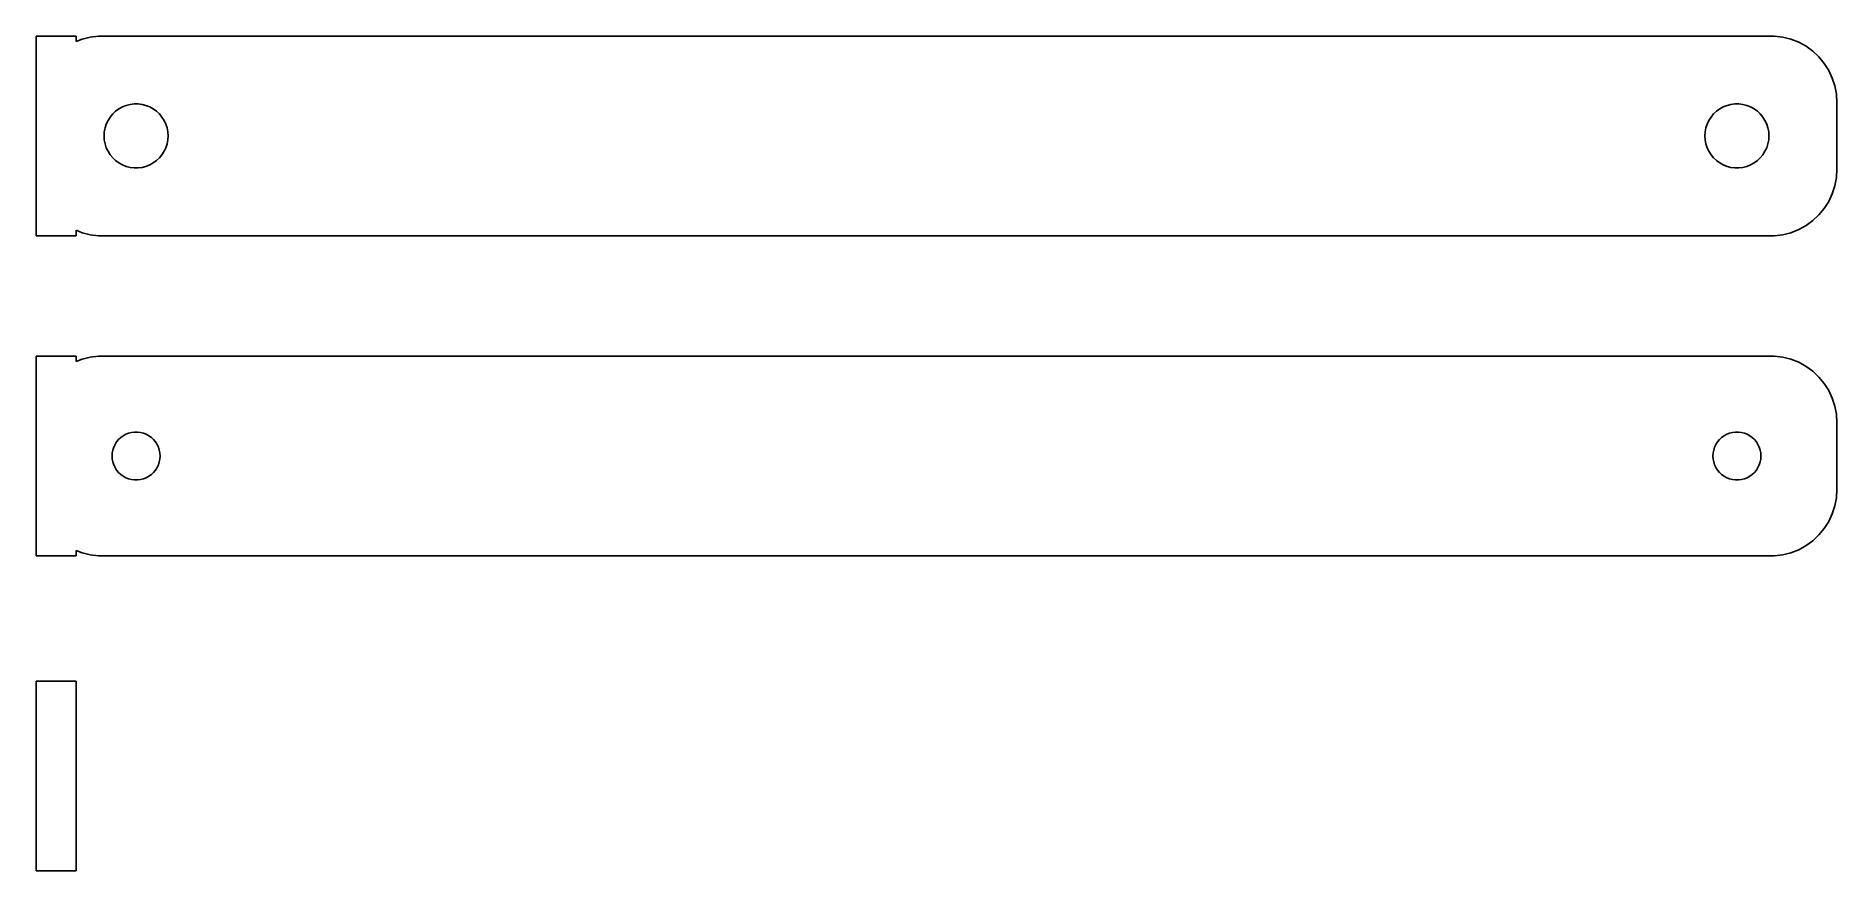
# Model space of a CAD drawing. Header units: metres. Extents: x -68 to 68, y -7 to 55.
import ezdxf

# ---------------------------------------------------------------- set-up
doc = ezdxf.new("R2010")
doc.units = ezdxf.units.M

msp = doc.modelspace()

# ---------------------------------------------------------------- linework, layer by layer
for p, q in [((-64.5, 55.4901), (-67.5, 55.4901)), ((-67.5, 55.4901), (-67.5, 40.5099)), ((-64.5, 55.0752), (-64.5, 55.4901)), ((-63.4369, 55.4114), (-64.0451, 55.2553)), ((-62.8139, 55.4901), (-63.4369, 55.4114)), ((62.8139, 55.4901), (-62.8139, 55.4901)), ((63.4369, 55.4114), (62.8139, 55.4901)), ((64.0451, 55.2553), (63.4369, 55.4114)), ((-64.0451, 55.2553), (-64.5, 55.0752)), ((64.6289, 55.0241), (64.0451, 55.2553)), ((65.1791, 54.7216), (64.6289, 55.0241)), ((65.6871, 54.3526), (65.1791, 54.7216)), ((66.1448, 53.9227), (65.6871, 54.3526)), ((66.5451, 53.4389), (66.1448, 53.9227)), ((66.8815, 52.9088), (66.5451, 53.4389)), ((67.1489, 52.3406), (66.8815, 52.9088)), ((67.3429, 51.7434), (67.1489, 52.3406)), ((67.4606, 51.1267), (67.3429, 51.7434)), ((-61.5298, 49.8492), (-61.286, 50.0264)), ((-61.286, 50.0264), (-61.0219, 50.1716)), ((-61.0219, 50.1716), (-60.7416, 50.2825)), ((-60.7416, 50.2825), (-60.4497, 50.3575)), ((-60.4497, 50.3575), (-60.1507, 50.3953)), ((-60.1507, 50.3953), (-59.8493, 50.3953)), ((-59.8493, 50.3953), (-59.5503, 50.3575)), ((-59.5503, 50.3575), (-59.2584, 50.2825)), ((-59.2584, 50.2825), (-58.9781, 50.1716)), ((-58.9781, 50.1716), (-58.714, 50.0264)), ((-58.714, 50.0264), (-58.4702, 49.8492)), ((58.4702, 49.8492), (58.714, 50.0264)), ((58.714, 50.0264), (58.9781, 50.1716)), ((58.9781, 50.1716), (59.2584, 50.2825)), ((59.2584, 50.2825), (59.5503, 50.3575)), ((59.5503, 50.3575), (59.8493, 50.3953)), ((59.8493, 50.3953), (60.1507, 50.3953)), ((60.1507, 50.3953), (60.4497, 50.3575)), ((60.4497, 50.3575), (60.7416, 50.2825)), ((60.7416, 50.2825), (61.0219, 50.1716)), ((61.0219, 50.1716), (61.286, 50.0264)), ((61.286, 50.0264), (61.5298, 49.8492)), ((67.5, 50.5), (67.4606, 51.1267)), ((67.5, 45.5), (67.5, 50.5)), ((-62.3246, 48.5968), (-62.2315, 48.8835)), ((-62.2315, 48.8835), (-62.1031, 49.1562)), ((-62.1031, 49.1562), (-61.9416, 49.4107)), ((-61.9416, 49.4107), (-61.7495, 49.6429)), ((-61.7495, 49.6429), (-61.5298, 49.8492)), ((-58.4702, 49.8492), (-58.2505, 49.6429)), ((-58.2505, 49.6429), (-58.0583, 49.4107)), ((-58.0583, 49.4107), (-57.8969, 49.1562)), ((-57.8969, 49.1562), (-57.7685, 48.8835)), ((-57.7685, 48.8835), (-57.6754, 48.5968)), ((57.6754, 48.5968), (57.7685, 48.8835)), ((57.7685, 48.8835), (57.8969, 49.1562)), ((57.8969, 49.1562), (58.0583, 49.4107)), ((58.0583, 49.4107), (58.2505, 49.6429)), ((58.2505, 49.6429), (58.4702, 49.8492)), ((61.5298, 49.8492), (61.7495, 49.6429)), ((61.7495, 49.6429), (61.9416, 49.4107)), ((61.9416, 49.4107), (62.1031, 49.1562)), ((62.1031, 49.1562), (62.2315, 48.8835)), ((62.2315, 48.8835), (62.3246, 48.5968)), ((-62.4, 48), (-62.3811, 48.3008)), ((-62.3811, 47.6992), (-62.4, 48)), ((-62.3811, 48.3008), (-62.3246, 48.5968)), ((-62.3246, 47.4032), (-62.3811, 47.6992)), ((-62.2315, 47.1165), (-62.3246, 47.4032)), ((-57.6754, 47.4032), (-57.7685, 47.1165)), ((-57.6754, 48.5968), (-57.6189, 48.3008)), ((-57.6189, 47.6992), (-57.6754, 47.4032)), ((-57.6189, 48.3008), (-57.6, 48)), ((-57.6, 48), (-57.6189, 47.6992)), ((57.6, 48), (57.6189, 48.3008)), ((57.6189, 47.6992), (57.6, 48)), ((57.6189, 48.3008), (57.6754, 48.5968)), ((57.6754, 47.4032), (57.6189, 47.6992)), ((57.7685, 47.1165), (57.6754, 47.4032)), ((62.3246, 47.4032), (62.2315, 47.1165)), ((62.3246, 48.5968), (62.3811, 48.3008)), ((62.3811, 47.6992), (62.3246, 47.4032)), ((62.3811, 48.3008), (62.4, 48)), ((62.4, 48), (62.3811, 47.6992)), ((-62.1031, 46.8438), (-62.2315, 47.1165)), ((-61.9416, 46.5893), (-62.1031, 46.8438)), ((-61.7495, 46.3571), (-61.9416, 46.5893)), ((-61.5298, 46.1508), (-61.7495, 46.3571)), ((-61.286, 45.9736), (-61.5298, 46.1508)), ((-61.0219, 45.8284), (-61.286, 45.9736)), ((-58.714, 45.9736), (-58.9781, 45.8284)), ((-58.4702, 46.1508), (-58.714, 45.9736)), ((-58.2505, 46.3571), (-58.4702, 46.1508)), ((-58.0583, 46.5893), (-58.2505, 46.3571)), ((-57.8969, 46.8438), (-58.0583, 46.5893)), ((-57.7685, 47.1165), (-57.8969, 46.8438)), ((57.8969, 46.8438), (57.7685, 47.1165)), ((58.0583, 46.5893), (57.8969, 46.8438)), ((58.2505, 46.3571), (58.0583, 46.5893)), ((58.4702, 46.1508), (58.2505, 46.3571)), ((58.714, 45.9736), (58.4702, 46.1508)), ((58.9781, 45.8284), (58.714, 45.9736)), ((61.286, 45.9736), (61.0219, 45.8284)), ((61.5298, 46.1508), (61.286, 45.9736)), ((61.7495, 46.3571), (61.5298, 46.1508)), ((61.9416, 46.5893), (61.7495, 46.3571)), ((62.1031, 46.8438), (61.9416, 46.5893)), ((62.2315, 47.1165), (62.1031, 46.8438)), ((-60.7416, 45.7175), (-61.0219, 45.8284)), ((-60.4497, 45.6425), (-60.7416, 45.7175)), ((-60.1507, 45.6047), (-60.4497, 45.6425)), ((-59.8493, 45.6047), (-60.1507, 45.6047)), ((-59.5503, 45.6425), (-59.8493, 45.6047)), ((-59.2584, 45.7175), (-59.5503, 45.6425)), ((-58.9781, 45.8284), (-59.2584, 45.7175)), ((59.2584, 45.7175), (58.9781, 45.8284)), ((59.5503, 45.6425), (59.2584, 45.7175)), ((59.8493, 45.6047), (59.5503, 45.6425)), ((60.1507, 45.6047), (59.8493, 45.6047)), ((60.4497, 45.6425), (60.1507, 45.6047)), ((60.7416, 45.7175), (60.4497, 45.6425)), ((61.0219, 45.8284), (60.7416, 45.7175)), ((67.3429, 44.2566), (67.4606, 44.8733)), ((67.4606, 44.8733), (67.5, 45.5)), ((66.8815, 43.0912), (67.1489, 43.6594)), ((67.1489, 43.6594), (67.3429, 44.2566)), ((65.6871, 41.6474), (66.1448, 42.0773)), ((66.1448, 42.0773), (66.5451, 42.5611)), ((66.5451, 42.5611), (66.8815, 43.0912)), ((-67.5, 40.5099), (-64.5, 40.5099)), ((-64.5, 40.9248), (-64.0451, 40.7447)), ((-64.5, 40.5099), (-64.5, 40.9248)), ((-64.0451, 40.7447), (-63.4369, 40.5886)), ((-63.4369, 40.5886), (-62.8139, 40.5099)), ((-62.8139, 40.5099), (62.8139, 40.5099)), ((62.8139, 40.5099), (63.4369, 40.5886)), ((63.4369, 40.5886), (64.0451, 40.7447)), ((64.0451, 40.7447), (64.6289, 40.9759)), ((64.6289, 40.9759), (65.1791, 41.2784)), ((65.1791, 41.2784), (65.6871, 41.6474)), ((-64.5, 31.4901), (-67.5, 31.4901)), ((-67.5, 31.4901), (-67.5, 16.5099)), ((-64.5, 31.0752), (-64.5, 31.4901)), ((-64.0451, 31.2553), (-64.5, 31.0752)), ((-63.4369, 31.4114), (-64.0451, 31.2553)), ((-62.8139, 31.4901), (-63.4369, 31.4114)), ((62.8139, 31.4901), (-62.8139, 31.4901)), ((63.4369, 31.4114), (62.8139, 31.4901)), ((64.0451, 31.2553), (63.4369, 31.4114)), ((64.6289, 31.0241), (64.0451, 31.2553)), ((65.1791, 30.7216), (64.6289, 31.0241)), ((65.6871, 30.3526), (65.1791, 30.7216)), ((66.1448, 29.9227), (65.6871, 30.3526)), ((66.5451, 29.4389), (66.1448, 29.9227)), ((66.8815, 28.9088), (66.5451, 29.4389)), ((67.1489, 28.3406), (66.8815, 28.9088)), ((67.3429, 27.7434), (67.1489, 28.3406)), ((67.4606, 27.1267), (67.3429, 27.7434)), ((67.5, 26.5), (67.4606, 27.1267)), ((-60.7664, 25.6287), (-60.5562, 25.7119)), ((-60.5562, 25.7119), (-60.3373, 25.7681)), ((-60.3373, 25.7681), (-60.113, 25.7964)), ((-60.113, 25.7964), (-59.887, 25.7964)), ((-59.887, 25.7964), (-59.6627, 25.7681)), ((-59.6627, 25.7681), (-59.4438, 25.7119)), ((-59.4438, 25.7119), (-59.2336, 25.6287)), ((59.2336, 25.6287), (59.4438, 25.7119)), ((59.4438, 25.7119), (59.6627, 25.7681)), ((59.6627, 25.7681), (59.887, 25.7964)), ((59.887, 25.7964), (60.113, 25.7964)), ((60.113, 25.7964), (60.3373, 25.7681)), ((60.3373, 25.7681), (60.5562, 25.7119)), ((60.5562, 25.7119), (60.7664, 25.6287)), ((67.5, 21.5), (67.5, 26.5)), ((-61.7858, 24.2256), (-61.7434, 24.4476)), ((-61.7434, 24.4476), (-61.6736, 24.6626)), ((-61.6736, 24.6626), (-61.5773, 24.8671)), ((-61.5773, 24.8671), (-61.4562, 25.058)), ((-61.4562, 25.058), (-61.3121, 25.2322)), ((-61.3121, 25.2322), (-61.1474, 25.3869)), ((-61.1474, 25.3869), (-60.9645, 25.5198)), ((-60.9645, 25.5198), (-60.7664, 25.6287)), ((-59.2336, 25.6287), (-59.0355, 25.5198)), ((-59.0355, 25.5198), (-58.8526, 25.3869)), ((-58.8526, 25.3869), (-58.6879, 25.2322)), ((-58.6879, 25.2322), (-58.5438, 25.058)), ((-58.5438, 25.058), (-58.4226, 24.8671)), ((-58.4226, 24.8671), (-58.3264, 24.6626)), ((-58.3264, 24.6626), (-58.2565, 24.4476)), ((-58.2565, 24.4476), (-58.2142, 24.2256)), ((58.2142, 24.2256), (58.2565, 24.4476)), ((58.2565, 24.4476), (58.3264, 24.6626)), ((58.3264, 24.6626), (58.4226, 24.8671)), ((58.4226, 24.8671), (58.5438, 25.058)), ((58.5438, 25.058), (58.6879, 25.2322)), ((58.6879, 25.2322), (58.8526, 25.3869)), ((58.8526, 25.3869), (59.0355, 25.5198)), ((59.0355, 25.5198), (59.2336, 25.6287)), ((60.7664, 25.6287), (60.9645, 25.5198)), ((60.9645, 25.5198), (61.1474, 25.3869)), ((61.1474, 25.3869), (61.3121, 25.2322)), ((61.3121, 25.2322), (61.4562, 25.058)), ((61.4562, 25.058), (61.5773, 24.8671)), ((61.5773, 24.8671), (61.6736, 24.6626)), ((61.6736, 24.6626), (61.7434, 24.4476)), ((61.7434, 24.4476), (61.7858, 24.2256)), ((-61.8, 24), (-61.7858, 24.2256)), ((-61.7858, 23.7744), (-61.8, 24)), ((-61.7434, 23.5524), (-61.7858, 23.7744)), ((-61.6736, 23.3374), (-61.7434, 23.5524)), ((-61.5773, 23.1329), (-61.6736, 23.3374)), ((-61.4562, 22.942), (-61.5773, 23.1329)), ((-58.4226, 23.1329), (-58.5438, 22.942)), ((-58.3264, 23.3374), (-58.4226, 23.1329)), ((-58.2565, 23.5524), (-58.3264, 23.3374)), ((-58.2142, 23.7744), (-58.2565, 23.5524)), ((-58.2142, 24.2256), (-58.2, 24)), ((-58.2, 24), (-58.2142, 23.7744)), ((58.2, 24), (58.2142, 24.2256)), ((58.2142, 23.7744), (58.2, 24)), ((58.2565, 23.5524), (58.2142, 23.7744)), ((58.3264, 23.3374), (58.2565, 23.5524)), ((58.4226, 23.1329), (58.3264, 23.3374)), ((58.5438, 22.942), (58.4226, 23.1329)), ((61.5773, 23.1329), (61.4562, 22.942)), ((61.6736, 23.3374), (61.5773, 23.1329)), ((61.7434, 23.5524), (61.6736, 23.3374)), ((61.7858, 23.7744), (61.7434, 23.5524)), ((61.7858, 24.2256), (61.8, 24)), ((61.8, 24), (61.7858, 23.7744)), ((-61.3121, 22.7678), (-61.4562, 22.942)), ((-61.1474, 22.6131), (-61.3121, 22.7678)), ((-60.9645, 22.4802), (-61.1474, 22.6131)), ((-60.7664, 22.3713), (-60.9645, 22.4802)), ((-60.5562, 22.2881), (-60.7664, 22.3713)), ((-60.3373, 22.2319), (-60.5562, 22.2881)), ((-60.113, 22.2036), (-60.3373, 22.2319)), ((-59.887, 22.2036), (-60.113, 22.2036)), ((-59.6627, 22.2319), (-59.887, 22.2036)), ((-59.4438, 22.2881), (-59.6627, 22.2319)), ((-59.2336, 22.3713), (-59.4438, 22.2881)), ((-59.0355, 22.4802), (-59.2336, 22.3713)), ((-58.8526, 22.6131), (-59.0355, 22.4802)), ((-58.6879, 22.7678), (-58.8526, 22.6131)), ((-58.5438, 22.942), (-58.6879, 22.7678)), ((58.6879, 22.7678), (58.5438, 22.942)), ((58.8526, 22.6131), (58.6879, 22.7678)), ((59.0355, 22.4802), (58.8526, 22.6131)), ((59.2336, 22.3713), (59.0355, 22.4802)), ((59.4438, 22.2881), (59.2336, 22.3713)), ((59.6627, 22.2319), (59.4438, 22.2881)), ((59.887, 22.2036), (59.6627, 22.2319)), ((60.113, 22.2036), (59.887, 22.2036)), ((60.3373, 22.2319), (60.113, 22.2036)), ((60.5562, 22.2881), (60.3373, 22.2319)), ((60.7664, 22.3713), (60.5562, 22.2881)), ((60.9645, 22.4802), (60.7664, 22.3713)), ((61.1474, 22.6131), (60.9645, 22.4802)), ((61.3121, 22.7678), (61.1474, 22.6131)), ((61.4562, 22.942), (61.3121, 22.7678)), ((67.1489, 19.6594), (67.3429, 20.2566)), ((67.3429, 20.2566), (67.4606, 20.8733)), ((67.4606, 20.8733), (67.5, 21.5)), ((66.5451, 18.5611), (66.8815, 19.0912)), ((66.8815, 19.0912), (67.1489, 19.6594)), ((65.1791, 17.2784), (65.6871, 17.6474)), ((65.6871, 17.6474), (66.1448, 18.0773)), ((66.1448, 18.0773), (66.5451, 18.5611)), ((-67.5, 16.5099), (-64.5, 16.5099)), ((-64.5, 16.9248), (-64.0451, 16.7447)), ((-64.5, 16.5099), (-64.5, 16.9248)), ((-64.0451, 16.7447), (-63.4369, 16.5886)), ((-63.4369, 16.5886), (-62.8139, 16.5099)), ((-62.8139, 16.5099), (62.8139, 16.5099)), ((62.8139, 16.5099), (63.4369, 16.5886)), ((63.4369, 16.5886), (64.0451, 16.7447)), ((64.0451, 16.7447), (64.6289, 16.9759)), ((64.6289, 16.9759), (65.1791, 17.2784)), ((-64.5, 7.1148), (-67.5, 7.1148)), ((-67.5, 7.1148), (-67.5, -7.1148)), ((-64.5, -7.1148), (-64.5, 7.1148)), ((-67.5, -7.1148), (-64.5, -7.1148))]:
    msp.add_line(p, q)

doc.saveas('drawing.dxf')
